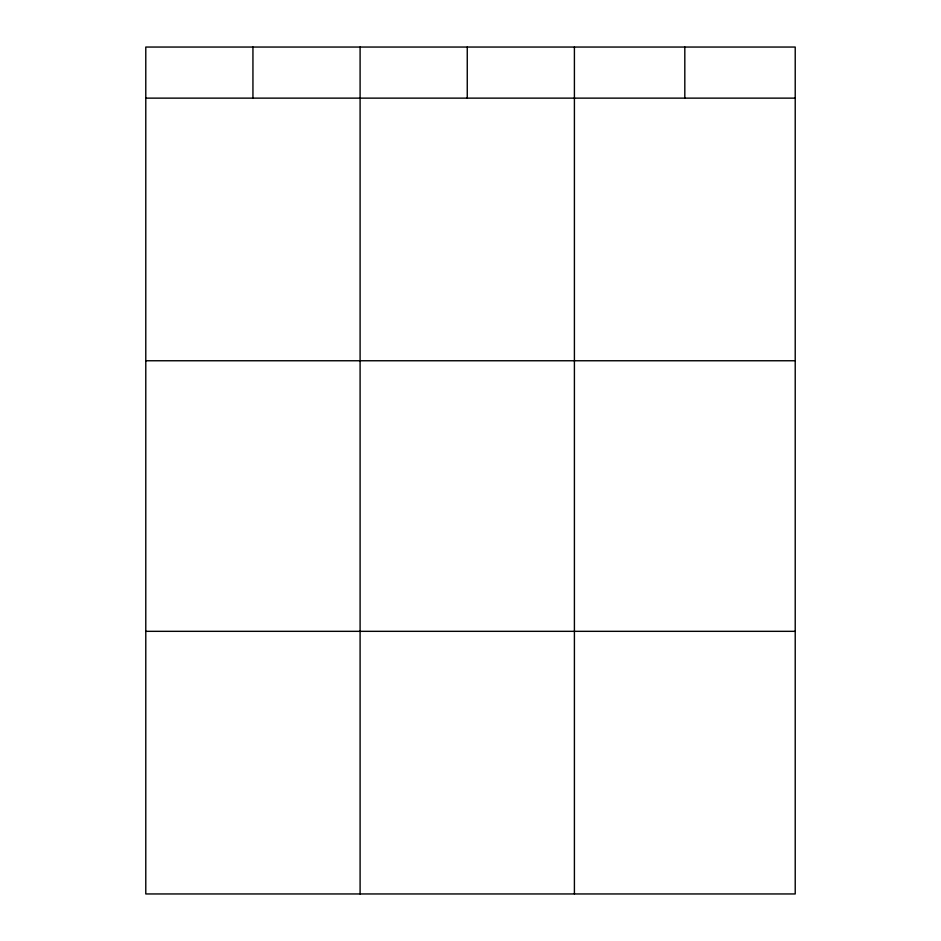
<?xml version="1.0" encoding="UTF-8"?>
<svg xmlns="http://www.w3.org/2000/svg" width="941" height="941" viewBox="0 0 941 941"><rect width="100%" height="100%" fill="white"/><g stroke="black" fill="none" stroke-linecap="round" stroke-linejoin="round"><path stroke-width="1.41" d="M795.216 360.756L795.216 47.05L145.784 47.05L145.784 893.95L795.216 893.95L795.216 360.756L145.784 360.756M145.784 98.135L795.216 98.135M145.784 631.329L795.216 631.329M684.813 47.05L684.813 98.135M574.41 47.05L574.41 893.95M467.254 47.05L467.254 98.135M360.097 47.05L360.097 893.95M252.941 47.05L252.941 98.135"/></g></svg>
